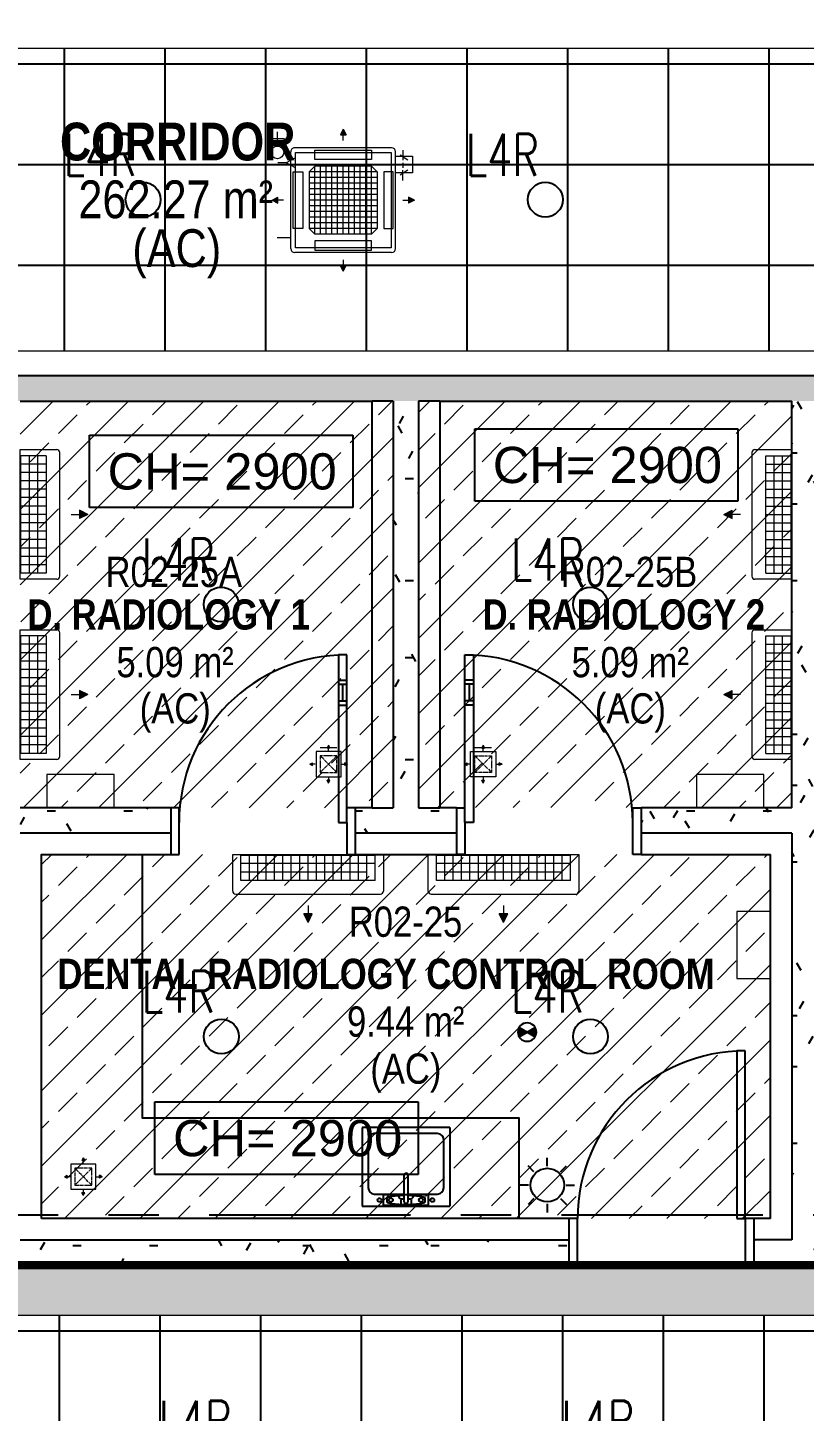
# Model space of a CAD drawing. Header units: millimetres. Extents: x -92759 to 184353, y -15225 to 86714.
# Drawn here: x 66547 to 71176, y 43770 to 52016 of the extents above; entities that cross this region are included whole.
import ezdxf

# ---------------------------------------------------------------- set-up
doc = ezdxf.new("R2010")
doc.units = ezdxf.units.MM
for name, pattern in [('CENTER2', [28.575, 19.05, -3.175, 3.175, -3.175]), ('HIDDEN', [0.375, 0.25, -0.125]), ('IDA - Grid Line', [2100, 1200, -300, 300, -300])]:
    doc.linetypes.add(name, pattern=pattern)
for name, color, linetype in [('0-1', 9, 'Continuous'), ('0-Motion Sensor', 1, 'Continuous'), ('A-_DOOR----_E', 8, 'Continuous'), ('A-_ROOMNAME_A', 8, 'Continuous'), ('A-_SANIFIXR_E', 8, 'Continuous'), ('A-_WALL----_E', 8, 'Continuous'), ('A-_WALL----_H-1', 9, 'Continuous'), ('A-_WALLPRTN_E', 8, 'Continuous'), ('A-PATT-CONC', 8, 'Continuous'), ('E-_LIGT----_E-', 3, 'Continuous'), ('E-legend', 1, 'Continuous'), ('HF Text', 7, 'Continuous'), ('M-_SANIFIXR_E', 9, 'Continuous'), ('M-ACMV_FCU', 5, 'Continuous'), ('PDF_M-_ACON----_E-N', 7, 'Continuous')]:
    doc.layers.add(name, color=color, linetype=linetype)
for name, color, linetype, lineweight in [('A--', 134, '500-1-RP', 25), ('HFI 9MM FPB', 94, 'Continuous', 5), ('M-ACMV_CDP', 190, 'DRAIN_PIPE', 25), ('M-ACMV_Control Panel', 7, 'Continuous', 25), ('M-ACMV_CP', 1, 'Continuous', 25), ('M-ACMV_FAD', 3, 'Continuous', 18), ('M-ACMV_FAG', 3, 'Continuous', 25), ('M-ACMV_FCU-1', 86, 'Continuous', 9), ('M-ACMV_FCU-2', 86, 'Continuous', 9), ('M-ACMV_PWR', 1, 'REFRIGERANT', 25), ('M-ACMV_REF_PIPE', 134, '500-1-RP', 25), ('M-ACMV_VCD', 7, 'Continuous', 25)]:
    doc.layers.add(name, color=color, linetype=linetype, lineweight=lineweight)
for name, color, linetype, true_color in [('A-_DETA----_ED-2', 1, 'Continuous', 0xff0000), ('A-_FURN--1', 7, 'Continuous', 0xaaaaaa), ('E-_FIREALAM_E-1', 1, 'Continuous', 0xff0000), ('S-_ANOTGRID_E-1', 9, 'IDA - Grid Line', 0x808080)]:
    doc.layers.add(name, color=color, linetype=linetype, true_color=true_color)
doc.styles.add('Arial Narrow_2', font='ARIALN.TTF', dxfattribs={"height": 225})
doc.styles.add('Arial Narrow_3', font='ARIALN.TTF', dxfattribs={"height": 180})
doc.styles.add('Arial Narrow_B_1', font='ARIALNB.TTF', dxfattribs={"height": 300})
doc.styles.add('Arial Narrow_B_2', font='ARIALNB.TTF', dxfattribs={"height": 180})
doc.styles.add('Arial_4', font='arial.ttf', dxfattribs={"height": 1.8})
doc.styles.add('Simplex', font='simplex_.ttf', dxfattribs={"width": 0.7, "height": 450})
doc.styles.get("Standard").update_dxf_attribs({"font": 'arial.ttf'})
doc.linetypes.add('500-1-RP', pattern='A,0.75,-0.5,0.75,-0.5,0.75,-0.5,0.75,-1.7,["RP",Standard,S=1,R=0,X=-1,Y=-0.5],-1.7', length=7.9)
doc.linetypes.add('DRAIN_PIPE', pattern='A,0.5,-0.2,["D",Standard,S=0.1,R=0,X=-0.1,Y=-0.05],-0.25', length=0.95)
doc.linetypes.add('REFRIGERANT', pattern='A,15,-5.08,["R",Standard,S=2.54,R=0,X=-2.54,Y=-1.27],-5.08', length=25.16)
pattern_1 = [(0, (-11670.95, 40338.29), (609.6, 152.4), [50.292, -406.908, 50.292, -406.908, -2438.4]), (0, (-11670.95, 40338.29), (609.6, 152.4), [-914.4, 50.292, -864.108, 50.292, -406.908, -1066.8]), (0, (-11670.95, 40338.29), (609.6, 152.4), [-2286, 50.292, -254.508, 50.292, -711.708]), (120, (-11442.35, 40414.49), (-436.7823, 451.7291), [50.292, -406.908, 50.292, -406.908, -2438.4]), (120, (-11442.35, 40414.49), (-436.7823, 451.7291), [-914.4, 50.292, -864.108, 50.292, -406.908, -1066.8]), (120, (-11442.35, 40414.49), (-436.7823, 451.7291), [-2286, 50.292, -254.508, 50.292, -711.708]), (240, (-11366.15, 40719.29), (-172.8177, -604.1291), [50.292, -406.908, 50.292, -406.908, -2438.4]), (240, (-11366.15, 40719.29), (-172.8177, -604.1291), [-914.4, 50.292, -864.108, 50.292, -406.908, -1066.8]), (240, (-11366.15, 40719.29), (-172.8177, -604.1291), [-2286, 50.292, -254.508, 50.292, -711.708])]
pattern_2 = [(45, (-581589.02, -147239), (-224.5064, 224.5064), []), (45, (-581364.5, -147239), (-224.5064, 224.5064), [158.75, -79.375])]

# ---------------------------------------------------------------- blocks, each defined once
blk = doc.blocks.new('IDA - F - Single - Swing - VP1 - 1100L X 2200H - TD-04 VP-10488787-BLK8_RHH_2ND STOREY PLAN')
at = {"layer": 'A-_DOOR----_E'}
for p, q in [((-550, 138.5), (-500, 138.5)), ((-500, 138.5), (-500, -138.5)), ((500, 138.5), (550, 138.5)), ((500, -50.8), (500, 138.5)), ((450, -50.8), (500, -50.8)), ((450, -1050.8), (450, -50.8)), ((500, -50.8), (500, -1050.8)), ((-500, -138.5), (-550, -138.5)), ((550, -138.5), (500, -138.5)), ((450, -750.8), (500, -750.8)), ((450, -775.8), (500, -775.8)), ((475, -875.8), (475, -775.8)), ((450, -875.8), (500, -875.8)), ((450, -900.8), (500, -900.8)), ((500, -1050.8), (450, -1050.8))]:
    blk.add_line(p, q, dxfattribs=at)
blk.add_arc((500, -50.8), 1000, 180, 270, dxfattribs=at)
blk = doc.blocks.new('IDA - F - Single - Swing1 - 1100L X 2200H -TD-03-10510377-BLK8_RHH_2ND STOREY PLAN')
at = {"layer": 'A-_DOOR----_E'}
for p, q in [((500, 1138.5), (450, 1138.5)), ((450, 1138.5), (450, 138.5)), ((500, 138.5), (500, 1138.5)), ((-500, 138.5), (-550, 138.5)), ((-500, -138.5), (-500, 138.5)), ((450, 138.5), (500, 138.5)), ((550, 138.5), (500, 138.5)), ((500, 138.5), (500, -138.5)), ((-550, -138.5), (-500, -138.5)), ((500, -138.5), (550, -138.5))]:
    blk.add_line(p, q, dxfattribs=at)
blk.add_arc((500, 138.5), 1000, 90, 180, dxfattribs=at)
blk = doc.blocks.new('IDA - Strobe Light - IDA - Strobe Light-8826107-BLK8_RHH_2ND STOREY PLAN')
at = {"layer": 'A-_DETA----_ED-2'}
for p, q in [((0, 312.5), (0, 362.5)), ((-79.5, 279.5), (-114.9, 314.9)), ((79.5, 279.5), (114.9, 314.9)), ((-112.5, 200), (-162.5, 200)), ((112.5, 200), (162.5, 200)), ((-79.5, 120.5), (-114.9, 85.1)), ((0, 87.5), (0, 37.5)), ((79.5, 120.5), (114.9, 85.1))]:
    blk.add_line(p, q, dxfattribs=at)
blk.add_circle((0, 200), 100, dxfattribs=at)
blk = doc.blocks.new('IDA - F - Single - Swing - VP1 - 1100L X 2200H - TD-04 VP-10488785-BLK8_RHH_2ND STOREY PLAN')
at = {"layer": 'A-_DOOR----_E'}
for p, q in [((500, 1050.8), (450, 1050.8)), ((450, 1050.8), (450, 50.8)), ((500, 50.8), (500, 1050.8)), ((450, 900.8), (500, 900.8)), ((450, 875.8), (500, 875.8)), ((475, 875.8), (475, 775.8)), ((450, 775.8), (500, 775.8)), ((450, 750.8), (500, 750.8)), ((-500, 138.5), (-550, 138.5)), ((-500, -138.5), (-500, 138.5)), ((550, 138.5), (500, 138.5)), ((450, 50.8), (500, 50.8)), ((500, 50.8), (500, -138.5)), ((-550, -138.5), (-500, -138.5)), ((500, -138.5), (550, -138.5))]:
    blk.add_line(p, q, dxfattribs=at)
blk.add_arc((500, 50.8), 1000, 90, 180, dxfattribs=at)
blk = doc.blocks.new('1599_FURN_RHH_BLK8 _NEW__2ND STY_dwg-10261561-BLK8_RHH_2ND STOREY PLAN')
at = {"layer": 'A-_FURN--1', "flags": 128}
blk.add_lwpolyline([(-23672.8, -34423.1), (-23672.8, -33723.1), (-23672.8, -32252.1), (-23072.8, -32252.1), (-23072.8, -33823.1), (-20826.8, -33823.1), (-20826.8, -34423.1)], close=True, dxfattribs=at)
at = {"layer": 'A-_SANIFIXR_E'}
for p, q in [((-21760.5, -33880.1), (-21760.5, -34348.1)), ((-21238.5, -33880.1), (-21760.5, -33880.1)), ((-21238.5, -33880.1), (-21238.5, -34348.1)), ((-21724.5, -33952.1), (-21724.5, -34240.1)), ((-21310.5, -33916.1), (-21688.5, -33916.1)), ((-21274.5, -34240.1), (-21274.5, -33952.1)), ((-21511, -34323.5), (-21511, -34161.5)), ((-21502, -34152.5), (-21497.5, -34152.5)), ((-21488.5, -34161.5), (-21488.5, -34323.5)), ((-21688.5, -34276.1), (-21511, -34276.1)), ((-21634.5, -34280.6), (-21634.5, -34343.6)), ((-21364.5, -34280.6), (-21634.5, -34280.6)), ((-21612, -34326.6), (-21612, -34297.6)), ((-21488.5, -34276.1), (-21310.5, -34276.1)), ((-21387, -34297.6), (-21387, -34326.6)), ((-21364.5, -34343.6), (-21364.5, -34280.6)), ((-21760.5, -34348.1), (-21238.5, -34348.1)), ((-21634.5, -34343.6), (-21364.5, -34343.6)), ((-21530.7, -34308.4), (-21530.7, -34334.3)), ((-21511.3, -34306), (-21528.7, -34306)), ((-21497.5, -34332.5), (-21502, -34332.5)), ((-21470.2, -34306), (-21488.5, -34306)), ((-21468.3, -34308.4), (-21468.3, -34334.3))]:
    blk.add_line(p, q, dxfattribs=at)
for centre, radius in [((-21657, -34312.1), 11.4), ((-21589.5, -34312.1), 12.3), ((-21409.5, -34312.1), 12.3), ((-21342, -34312.1), 11.4)]:
    blk.add_circle(centre, radius, dxfattribs=at)
for centre, radius, start, end in [((-21688.5, -33952.1), 36, 90, 180), ((-21310.5, -33952.1), 36, 0, 90), ((-21502, -34161.5), 9, 90, 180), ((-21497.5, -34161.5), 9, 0, 90), ((-21688.5, -34240.1), 36, 180, 270), ((-21566.3, -34437.8), 147.4, 101.19751, 108.04567), ((-21526.3, -34640), 353.6, 94.68764, 101.19751), ((-21499.5, -34966.9), 681.5, 90.97044, 94.68764), ((-21519.5, -34281.9), 25.7, 198.01466, 241.55865), ((-21499.5, -34966.9), 681.5, 85.31236, 89.07874), ((-21479.5, -34281.9), 25.7, 298.44135, 341.98534), ((-21472.7, -34640), 353.6, 78.80249, 85.31236), ((-21432.7, -34437.8), 147.4, 71.95433, 78.80249), ((-21310.5, -34240.1), 36, 270, 0), ((-21566.3, -34186.4), 147.4, 251.95433, 258.80249), ((-21526.3, -33984.2), 353.6, 258.80249, 265.31236), ((-21499.5, -33657.3), 681.5, 265.31236, 270), ((-21502, -34323.5), 9, 180, 270), ((-21499.5, -33657.3), 681.5, 270, 274.68764), ((-21497.5, -34323.5), 9, 270, 0), ((-21472.7, -33984.2), 353.6, 274.68764, 281.19751), ((-21432.7, -34186.4), 147.4, 281.19751, 288.04567)]:
    blk.add_arc(centre, radius, start, end, dxfattribs=at)
blk = doc.blocks.new('A$C3019c3af')
at = {"layer": 'A-_WALL----_H-1'}
h = blk.add_hatch(dxfattribs=at)
h.set_pattern_fill('FP_8', color=256, style=0, pattern_type=2)
h.set_pattern_definition(pattern_1)
h.paths.add_polyline_path([(-3650, 17050), (-3650, 17200), (-6400, 17200), (-6400, 17050), (-3750, 17050)])
h.paths.add_polyline_path([(-25250, 17050), (-25250, 17200), (-27900, 17200), (-27900, 17050), (-27750, 17050)])
h.paths.add_polyline_path([(-23900, 17050), (-21400, 17050), (-21400, 17200), (-24150, 17200), (-24150, 17050), (-24050, 17050)])
h.paths.add_polyline_path([(-2550, 17050), (-50, 17050), (-50, 17200), (-2550, 17200), (-2550, 17125)])
h.paths.add_polyline_path([(-18850, 17050), (-8950, 17050), (-8950, 17200), (-18850, 17200), (-18850, 17125)])
h.paths.add_polyline_path([(-7750, 17050), (-7500, 17050), (-7500, 17200), (-7850, 17200), (-7850, 17050)])
h.paths.add_polyline_path([(-20300, 17050), (-19950, 17050), (-19950, 17200), (-20300, 17200), (-20300, 17125)])
h = blk.add_hatch(dxfattribs=at)
h.set_pattern_fill('FP_8', color=256, style=0, pattern_type=2)
h.set_pattern_definition(pattern_1)
h.paths.add_polyline_path([(-13975, 14625), (-13825, 14625), (-13825, 17050), (-13975, 17050)])
h = blk.add_hatch(dxfattribs=at)
h.set_pattern_fill('FP_8', color=256, style=0, pattern_type=2)
h.set_pattern_definition(pattern_1)
h.paths.add_polyline_path([(-11600, 14625), (-11450, 14625), (-11450, 17050), (-11600, 17050)])
h = blk.add_hatch(dxfattribs=at)
h.set_pattern_fill('FP_8', color=256, style=0, pattern_type=2)
h.set_pattern_definition(pattern_1)
h.paths.add_polyline_path([(-13598, 14475), (-13598, 14625), (-14202, 14625), (-14202, 14475), (-13677.9, 14475)])
h.paths.add_polyline_path([(-16073, 14475), (-15302, 14475), (-15302, 14625), (-16200, 14625), (-16200, 14475)])
h.paths.add_polyline_path([(-12498, 14475), (-11600, 14475), (-11600, 14625), (-12498, 14625), (-12498, 14486.5)])
h = blk.add_hatch(dxfattribs=at)
h.set_pattern_fill('FP_8', color=256, style=0, pattern_type=2)
h.set_pattern_definition(pattern_1)
h.paths.add_polyline_path([(-11600, 11900), (-11450, 11900), (-11450, 14625), (-11600, 14625), (-11600, 12050)])
h = blk.add_hatch(dxfattribs=at)
h.set_pattern_fill('FP_8', color=256, style=0, pattern_type=2)
h.set_pattern_definition(pattern_1)
h.paths.add_polyline_path([(-16211.5, 11900), (-12927, 11900), (-12927, 12050), (-16211.5, 12050), (-16211.5, 12038.5)])
h.paths.add_polyline_path([(-11600, 11900), (-11600, 12050), (-11827, 12050), (-11827, 11900), (-11727, 11900)])
at = {"layer": 'A-_WALL----_E'}
for p, q in [((-13975, 17050), (-14102, 17050)), ((-13975, 17050), (-13975, 14625)), ((-13698, 17050), (-13825, 17050)), ((-13825, 17050), (-13825, 14625)), ((-14102, 14625), (-13975, 14625)), ((-13825, 14625), (-13698, 14625)), ((-15302, 14475), (-16200, 14475)), ((-13598, 14475), (-14202, 14475)), ((-11600, 14475), (-12498, 14475)), ((-11600, 14475), (-11600, 12050)), ((-16200, 12050), (-12927, 12050)), ((-11600, 12050), (-11827, 12050))]:
    blk.add_line(p, q, dxfattribs=at)
at = {"layer": 'A-_WALLPRTN_E'}
for p, q in [((-8950, 17200), (-18850, 17200)), ((-16200, 17050), (-14102, 17050)), ((-14102, 14625), (-14102, 17050)), ((-13698, 17050), (-11600, 17050)), ((-13698, 17050), (-13698, 14625)), ((-11600, 14625), (-11600, 17050)), ((-15302, 14625), (-16200, 14625)), ((-15302, 14625), (-15302, 14348)), ((-14102, 14625), (-14202, 14625)), ((-14202, 14625), (-14202, 14348)), ((-13598, 14625), (-13698, 14625)), ((-13598, 14625), (-13598, 14348)), ((-11600, 14625), (-12498, 14625)), ((-12498, 14625), (-12498, 14348)), ((-16073, 12177), (-16073, 14348)), ((-16073, 14348), (-15302, 14348)), ((-14202, 14348), (-13598, 14348)), ((-12498, 14348), (-11727, 14348)), ((-11727, 12177), (-11727, 14348)), ((-12927, 12177), (-16073, 12177)), ((-12927, 11900), (-12927, 12177)), ((-11727, 12177), (-11827, 12177)), ((-11827, 12177), (-11827, 11900)), ((-17100, 11900), (-12927, 11900)), ((-11450, 11900), (-11827, 11900))]:
    blk.add_line(p, q, dxfattribs=at)
at = {"layer": 'M-_SANIFIXR_E'}
for p, q in [((-14160.7, 12720), (-14160.7, 12252)), ((-13638.7, 12720), (-14160.7, 12720)), ((-13638.7, 12720), (-13638.7, 12252)), ((-14124.7, 12648), (-14124.7, 12360)), ((-13710.7, 12684), (-14088.7, 12684)), ((-13674.7, 12360), (-13674.7, 12648)), ((-13911.2, 12276.6), (-13911.2, 12438.6)), ((-13902.2, 12447.6), (-13897.7, 12447.6)), ((-13888.7, 12438.6), (-13888.7, 12276.6)), ((-14088.7, 12324), (-13911.2, 12324)), ((-14034.7, 12319.5), (-14034.7, 12256.5)), ((-13764.7, 12319.5), (-14034.7, 12319.5)), ((-14012.2, 12273.5), (-14012.2, 12302.5)), ((-13930.9, 12291.7), (-13930.9, 12265.8)), ((-13911.5, 12294.1), (-13929, 12294.1)), ((-13888.7, 12324), (-13710.7, 12324)), ((-13870.5, 12294.1), (-13888.7, 12294.1)), ((-13868.5, 12291.7), (-13868.5, 12265.8)), ((-13787.2, 12302.5), (-13787.2, 12273.5)), ((-13764.7, 12256.5), (-13764.7, 12319.5)), ((-14160.7, 12252), (-13638.7, 12252)), ((-14034.7, 12256.5), (-13764.7, 12256.5)), ((-13897.7, 12267.6), (-13902.2, 12267.6))]:
    blk.add_line(p, q, dxfattribs=at)
for centre, radius in [((-14057.2, 12288), 11.4), ((-13989.7, 12288), 12.3), ((-13809.7, 12288), 12.3), ((-13742.2, 12288), 11.4)]:
    blk.add_circle(centre, radius, dxfattribs=at)
for centre, radius, start, end in [((-14088.7, 12648), 36, 90, 180), ((-13710.7, 12648), 36, 0, 90), ((-13902.2, 12438.6), 9, 90, 180), ((-13897.7, 12438.6), 9, 0, 90), ((-14088.7, 12360), 36, 180, 270), ((-13966.5, 12162.3), 147.4, 101.19751, 108.04567), ((-13926.5, 11960.1), 353.6, 94.68764, 101.19751), ((-13899.7, 11633.2), 681.5, 90.97044, 94.68764), ((-13919.7, 12318.2), 25.7, 198.01466, 241.55865), ((-13899.7, 11633.2), 681.5, 85.31236, 89.07874), ((-13879.7, 12318.2), 25.7, 298.44135, 341.98534), ((-13872.9, 11960.1), 353.6, 78.80249, 85.31236), ((-13832.9, 12162.3), 147.4, 71.95433, 78.80249), ((-13710.7, 12360), 36, 270, 0), ((-13966.5, 12413.7), 147.4, 251.95433, 258.80249), ((-13926.5, 12615.9), 353.6, 258.80249, 265.31236), ((-13899.7, 12942.8), 681.5, 265.31236, 270), ((-13902.2, 12276.6), 9, 180, 270), ((-13899.7, 12942.8), 681.5, 270, 274.68764), ((-13897.7, 12276.6), 9, 270, 0), ((-13872.9, 12615.9), 353.6, 274.68764, 281.19751), ((-13832.9, 12413.7), 147.4, 281.19751, 288.04567)]:
    blk.add_arc(centre, radius, start, end, dxfattribs=at)
at = {"layer": 'S-_ANOTGRID_E-1'}
blk.add_line((-38173.1, 12200), (13784.7, 12200), dxfattribs=at)
at = {"layer": 'A-_DOOR----_E'}
for name, p in [('IDA - F - Single - Swing - VP1 - 1100L X 2200H - TD-04 VP-10488785-BLK8_RHH_2ND STOREY PLAN', (-14752, 14486.5)), ('IDA - F - Single - Swing1 - 1100L X 2200H -TD-03-10510377-BLK8_RHH_2ND STOREY PLAN', (-12377, 12038.5))]:
    blk.add_blockref(name, p, dxfattribs=at)
at = {"layer": 'A-_DOOR----_E', "rotation": 180}
blk.add_blockref('IDA - F - Single - Swing - VP1 - 1100L X 2200H - TD-04 VP-10488787-BLK8_RHH_2ND STOREY PLAN', (-13048, 14486.5), dxfattribs=at)
at = {"layer": 'E-_FIREALAM_E-1'}
blk.add_blockref('IDA - Strobe Light - IDA - Strobe Light-8826107-BLK8_RHH_2ND STOREY PLAN', (-13057, 12177), dxfattribs=at)
at = {"layer": 'M-_SANIFIXR_E'}
blk.add_blockref('1599_FURN_RHH_BLK8 _NEW__2ND STY_dwg-10261561-BLK8_RHH_2ND STOREY PLAN', (7599.8, 46600.1), dxfattribs=at)
at = {"layer": 'A-_ROOMNAME_A', "attachment_point": 1}
for s, insert, char_height, width, style in [('CORRIDOR', (-15961.6, 18708.8), 225, 1707.594, 'Arial Narrow_B_2'), ('262.27 m²', (-15852.1, 18364.7), 225, 1443.037, 'Arial Narrow_3'), ('(AC)', (-15530.4, 18073.7), 225, 661.392, 'Arial Narrow_3'), ('R02-25A', (-15689.9, 16121.4), 180, 1034.177, 'Arial Narrow_2'), ('R02-25B', (-12976.8, 16121.4), 180, 1034.177, 'Arial Narrow_2'), ('D. RADIOLOGY 1', (-16155.7, 15867.9), 180, 2164.556, 'Arial Narrow_B_1'), ('D. RADIOLOGY 2', (-13442.6, 15867.9), 180, 2164.556, 'Arial Narrow_B_1'), ('5.09 m²', (-15625.4, 15583.9), 180, 877.848, 'Arial Narrow_2'), ('5.09 m²', (-12912.3, 15583.9), 180, 877.848, 'Arial Narrow_2'), ('(AC)', (-15486.7, 15308.2), 180, 541.139, 'Arial Narrow_2'), ('(AC)', (-12773.6, 15308.2), 180, 541.139, 'Arial Narrow_2'), ('R02-25', (-14240.3, 14037), 180, 853.797, 'Arial Narrow_2'), ('DENTAL RADIOLOGY CONTROL ROOM', (-15977.3, 13726), 180, 5062.657, 'Arial Narrow_B_1'), ('9.44 m²', (-14250.8, 13441.9), 180, 877.848, 'Arial Narrow_2'), ('(AC)', (-14112, 13161.2), 180, 541.139, 'Arial Narrow_2')]:
    blk.add_mtext(s, dxfattribs=dict(at, insert=insert, char_height=char_height, width=width, style=style))
blk = doc.blocks.new('RCP_B8L2')
at = {"layer": 'A-PATT-CONC'}
h = blk.add_hatch(dxfattribs=at)
h.set_pattern_fill('ANSI37', color=256, scale=189, angle=45)
h.set_pattern_definition([(90, (-397693.07, -168427.3), (-600.075, 0), []), (180, (-397693.07, -168427.3), (-6e-14, -600.075), [])])
h.paths.add_polyline_path([(-370093.1, -168427.3), (-397693.1, -168427.3), (-397693.1, -170227.3), (-370093.1, -170227.3)])
h = blk.add_hatch(dxfattribs=at)
h.set_pattern_fill('ANSI37', color=256, scale=189, angle=45)
h.set_pattern_definition([(90, (-367718.07, -175977.3), (-600.075, 0), []), (180, (-367718.07, -175977.3), (-6e-14, -600.075), [])])
h.paths.add_polyline_path([(-376718.1, -196977.3), (-373718.1, -196977.3), (-373718.1, -187977.3), (-373718.1, -187977.3), (-373718.1, -183777.3), (-367718.1, -183777.3), (-367718.1, -175977.3), (-399518.1, -175977.3), (-399518.1, -180177.3), (-376718.1, -180177.3)])
at = {"layer": 'HFI 9MM FPB'}
h = blk.add_hatch(dxfattribs=at)
h.set_pattern_fill('ANSI33', color=256, scale=50)
h.set_pattern_definition([(45, (-381589.02, -647239), (-224.5064, 224.5064), []), (45, (-381364.5, -647239), (-224.5064, 224.5064), [158.75, -79.375])])
h.paths.add_polyline_path([(-397818.1, -145727.3), (-400118.1, -145727.3), (-400118.1, -175677.3), (-397818.1, -175677.3), (-397818.1, -149677.3), (-369818.1, -149677.3), (-369818.1, -175677.3), (-400118.1, -175677.3), (-400118.1, -180477.3), (-377418.1, -180477.3), (-377418.1, -194177.3), (-377868.1, -194177.3), (-377868.1, -197377.3), (-373818.1, -197377.3), (-373818.1, -196977.3), (-373218.1, -196977.3), (-373218.1, -197377.3), (-372328.1, -197377.3), (-372328.1, -187777.3), (-373518.1, -187777.3), (-373518.1, -183977.3), (-369718.1, -183977.3), (-369718.1, -184377.3), (-367302.1, -184377.3), (-367302.1, -183227.3), (-367418.1, -183227.3), (-367418.1, -174577.3), (-365018.1, -174577.3), (-365018.1, -174045.3), (-364918.1, -174045.3), (-364918.1, -173009.3), (-365018.1, -173009.3), (-365018.1, -172877.3), (-367418.1, -172877.3), (-367418.1, -161227.3), (-365818.1, -161227.3), (-365818.1, -161927.3), (-362518.1, -161927.3), (-362518.1, -160193), (-362518.1, -159277.3), (-362718.1, -159277.3), (-362718.1, -157677.3), (-364168.1, -157677.3), (-364168.1, -158127.3), (-364455.6, -158127.3), (-365318.1, -158127.3), (-365318.1, -158827.3), (-366818.1, -158827.3), (-366818.1, -159277.3), (-367418.1, -159277.3), (-367418.1, -145307.3), (-369018.1, -145307.3), (-369018.1, -145557.3), (-369818.1, -145557.3), (-369818.1, -147877.3), (-377418.1, -147877.3), (-377418.1, -145557.7), (-379668.1, -145557.7), (-379668.1, -147877.3), (-394868.1, -147877.3), (-394868.1, -146527.3), (-397818.1, -146527.3)])
h.paths.add_polyline_path([(-399868.1, -146002.3), (-398068.1, -146002.3), (-398068.1, -175402.3), (-399868.1, -175402.3)], flags=16)
h.paths.add_polyline_path([(-379218.1, -147877.3), (-379218.1, -146077.3), (-378018.1, -146077.3), (-378018.1, -147877.3), (-369818.1, -147877.3), (-369818.1, -149677.3), (-397818.1, -149677.3), (-397818.1, -147877.3), (-397818.1, -146677.3), (-396618.1, -146677.3), (-395418.1, -146677.3), (-395418.1, -147877.3)], flags=16)
h.paths.add_polyline_path([(-369518.1, -175677.3), (-367718.1, -175677.3), (-367718.1, -145677.3), (-369518.1, -145677.3)], flags=16)
h.paths.add_polyline_path([(-366468.1, -159177.3), (-366468.1, -160977.3), (-365268.1, -160977.3), (-365268.1, -161577.3), (-362868.1, -161577.3), (-362868.1, -159177.3)], flags=16)
h.paths.add_polyline_path([(-376718.1, -196977.3), (-373718.1, -196977.3), (-373718.1, -187977.3), (-373718.1, -187977.3), (-373718.1, -183777.3), (-367718.1, -183777.3), (-367718.1, -175977.3), (-399518.1, -175977.3), (-399518.1, -180177.3), (-376718.1, -180177.3)], flags=16)
h = blk.add_hatch(dxfattribs=at)
h.set_pattern_fill('ANSI33', color=256, scale=50)
h.set_pattern_definition(pattern_2)
h.paths.add_polyline_path([(-386118.1, -170527.3), (-383893.1, -170528.3), (-383893.1, -172951.3), (-386118.1, -172950.3)])
h = blk.add_hatch(dxfattribs=at)
h.set_pattern_fill('ANSI33', color=256, scale=50)
h.set_pattern_definition(pattern_2)
h.paths.add_polyline_path([(-383743.1, -170527.3), (-381518.1, -170527.3), (-381518.1, -172950.3), (-383743.1, -172950.3)])
h = blk.add_hatch(dxfattribs=at)
h.set_pattern_fill('ANSI33', color=256, scale=50)
h.set_pattern_definition(pattern_2)
h.paths.add_polyline_path([(-385991.1, -173229.3), (-381645.1, -173229.3), (-381645.1, -175400.3), (-385991.1, -175400.3)])
for points in [[(-397818.1, -149677.3), (-369818.1, -149677.3), (-369818.1, -175677.3), (-400118.1, -175677.3)], [(-376718.1, -196977.3), (-373718.1, -196977.3), (-373718.1, -187977.3), (-373718.1, -187977.3), (-373718.1, -183777.3), (-367718.1, -183777.3), (-367718.1, -175977.3), (-399518.1, -175977.3), (-399518.1, -180177.3), (-376718.1, -180177.3), (-376718.1, -196977.3)]]:
    blk.add_lwpolyline(points, dxfattribs=at)
blk.add_lwpolyline([(-370093.1, -168427.3), (-397693.1, -168427.3), (-397693.1, -170227.3), (-370093.1, -170227.3)], close=True, dxfattribs=at)
at = {"layer": 'HF Text', "char_height": 215.85, "width": 1353.585, "attachment_point": 1, "style": 'Arial_4', "bg_fill": 16, "box_fill_scale": 1.5, "bg_fill_color": 256, "bg_fill_transparency": 0}
for insert in [(-383300, -170800.5), (-385596.2, -170838.8), (-385206, -174812.5)]:
    blk.add_mtext('CH= 2900', dxfattribs=dict(at, insert=insert))
blk = doc.blocks.new('A$C020d881d')
at = {"layer": 'E-legend', "lineweight": 25}
blk.add_circle((818.7, 172), 103.8, dxfattribs=at)
at = {"layer": 'E-legend', "lineweight": 25, "style": 'Simplex', "width": 0.7}
blk.add_text('L4R', height=250, dxfattribs=at).set_placement((345.2, 314.3))
blk = doc.blocks.new('Motion Sensor')
at = {"layer": 'E-legend', "lineweight": 25}
h = blk.add_hatch(color=256, dxfattribs=at)
h.dxf.hatch_style = 1
h.paths.add_polyline_path([(10021, -17121.6), (9973.3, -17094.1, 0.131652), (9965.9, -17121.6, 0.131652), (9973.3, -17149.1)])
h = blk.add_hatch(color=256, dxfattribs=at)
h.dxf.hatch_style = 1
h.paths.add_polyline_path([(10068.6, -17094.1), (10021, -17121.6), (10068.6, -17149.1, 0.131652), (10076, -17121.6, 0.131652)])
for p, q in [((9973.3, -17094.1), (10068.6, -17149.1)), ((9973.3, -17149.1), (10068.6, -17094.1))]:
    blk.add_line(p, q, dxfattribs=at)
blk.add_circle((10021, -17121.6), 55, dxfattribs=at)
blk = doc.blocks.new('EL_B8_L2_R4')
at = {"color": 6, "linetype": 'HIDDEN', "ltscale": 20, "const_width": 50}
blk.add_lwpolyline([(-7500, -27300), (-7500, -34700), (-37800, -34700), (-37800, -39445), (-37800, -39500), (-15100, -39500), (-15100, -56400), (-11500, -56400), (-11500, -56000), (-10900, -56000), (-10900, -56400), (-10010, -56400), (-10010, -46800), (-11200, -46800), (-11200, -43000), (-7400, -43000), (-7400, -43400), (-5100, -43400), (-5100, -33600), (-2700, -33600), (-2712.5, -31900), (-5100, -31900), (-5100, -27300), (-7500, -27300)], dxfattribs=at)
at = {"layer": '0-Motion Sensor', "xscale": -1, "rotation": 180}
blk.add_blockref('Motion Sensor', (-30798.2, -50432.6), dxfattribs=at)
at = {"layer": 'E-_LIGT----_E-', "ltscale": 0.5}
for p in [(-23885.3, -28522), (-21487.5, -28522), (-23419.9, -30934.3), (-21218.7, -30934.5), (-23418.7, -33509.5), (-21218.7, -33509.5), (-23318.7, -36072), (-20918.7, -36072)]:
    blk.add_blockref('A$C020d881d', p, dxfattribs=at)
blk = doc.blocks.new('A$Ce886c8c0')
at = {"layer": 'M-ACMV_Control Panel', "lineweight": 5}
blk.add_lwpolyline([(200, -200), (200, 200), (0, 200), (0, -200)], close=True, dxfattribs=at)
blk.add_solid([(0, -200), (200, -200), (200, 200), (0, -200)], dxfattribs=at)
blk = doc.blocks.new('A$C7208cd76')
at = {"layer": 'M-ACMV_FCU', "lineweight": 5}
h = blk.add_hatch(color=256, dxfattribs=at)
h.dxf.hatch_style = 1
h.paths.add_polyline_path([(0, 424.1), (-17, 390.2), (17, 390.2)])
h = blk.add_hatch(color=256, dxfattribs=at)
h.dxf.hatch_style = 1
h.paths.add_polyline_path([(-424.1, 0), (-390.2, -17), (-390.2, 17)])
h = blk.add_hatch(color=256, dxfattribs=at)
h.dxf.hatch_style = 1
h.paths.add_polyline_path([(424.1, 0), (390.2, 17), (390.2, -17)])
h = blk.add_hatch(color=256, dxfattribs=at)
h.dxf.hatch_style = 1
h.paths.add_polyline_path([(0, -424.1), (17, -390.2), (-17, -390.2)])
for p, q in [((0, 424.1), (-17, 390.2)), ((0, 424.1), (17, 390.2)), ((-17, 390.2), (17, 390.2)), ((0, 356.2), (0, 390.2)), ((-312.5, 288.8), (-312.5, -288.8)), ((288.8, 312.5), (-288.8, 312.5)), ((288.9, 312.6), (288.9, 312.6)), ((312.5, 288.8), (312.5, -288.8)), ((312.6, 288.9), (312.6, 288.9)), ((-202.6, 169.6), (-169.6, 202.6)), ((-202.6, 169.6), (-202.6, -169.6)), ((202.6, 169.6), (-202.6, 169.6)), ((-169.6, 202.6), (169.6, 202.6)), ((-169.6, 202.6), (-169.6, -202.6)), ((-135.7, 202.6), (-135.7, -202.6)), ((-101.8, 202.6), (-101.8, -202.6)), ((-67.9, 202.6), (-67.9, -202.6)), ((-33.9, 202.6), (-33.9, -202.6)), ((0, 202.6), (0, -202.6)), ((33.9, 202.6), (33.9, -202.6)), ((67.9, 202.6), (67.9, -202.6)), ((101.8, 202.6), (101.8, -202.6)), ((135.7, 202.6), (135.7, -202.6)), ((169.6, 202.6), (202.6, 169.6)), ((169.6, 202.6), (169.6, -202.6)), ((202.6, 169.6), (202.6, -169.6)), ((202.6, 135.7), (-202.6, 135.7)), ((202.6, 101.8), (-202.6, 101.8)), ((-424.1, 0), (-390.2, 17)), ((-424.1, 0), (-390.2, -17)), ((-390.2, -17), (-390.2, 17)), ((-356.2, 0), (-390.2, 0)), ((202.6, 67.9), (-202.6, 67.9)), ((202.6, 33.9), (-202.6, 33.9)), ((202.6, 0), (-202.6, 0)), ((356.2, 0), (390.2, 0)), ((390.2, 17), (390.2, -17)), ((424.1, 0), (390.2, 17)), ((424.1, 0), (390.2, -17)), ((202.6, -33.9), (-202.6, -33.9)), ((202.6, -67.9), (-202.6, -67.9)), ((202.6, -101.8), (-202.6, -101.8)), ((202.6, -135.7), (-202.6, -135.7)), ((-169.6, -202.6), (-202.6, -169.6)), ((202.6, -169.6), (-202.6, -169.6)), ((-169.6, -202.6), (169.6, -202.6)), ((169.6, -202.6), (202.6, -169.6)), ((288.8, -312.5), (-288.8, -312.5)), ((17, -390.2), (-17, -390.2)), ((0, -424.1), (-17, -390.2)), ((0, -356.2), (0, -390.2)), ((0, -424.1), (17, -390.2))]:
    blk.add_line(p, q, dxfattribs=at)
for points in [[(285, 285), (285, -285), (-285, -285), (-285, 285)], [(-169.6, 241.6), (169.6, 241.6), (169.6, 297.9), (-169.6, 297.9)], [(-241.6, 169.6), (-241.6, -169.6), (-297.9, -169.6), (-297.9, 169.6)], [(241.6, 169.6), (241.6, -169.6), (297.9, -169.6), (297.9, 169.6)], [(-169.6, -241.6), (169.6, -241.6), (169.6, -297.9), (-169.6, -297.9)]]:
    blk.add_lwpolyline(points, close=True, dxfattribs=at)
for centre, start, end in [((-288.8, 288.8), 90, 180), ((288.8, 288.8), 0, 90), ((-288.8, -288.8), 180, 270), ((288.8, -288.8), 270, 0)]:
    blk.add_arc(centre, 23.7, start, end, dxfattribs=at)
blk = doc.blocks.new('A$C49267d6b')
at = {"layer": 'PDF_M-_ACON----_E-N', "lineweight": 0}
for p, q in [((-25.4, 76.2), (12.7, 101.6)), ((0, 127), (0, 76.2)), ((-25.4, 25.4), (12.7, 0)), ((0, 63.5), (0, 38.1)), ((0, -25.4), (0, 25.4))]:
    blk.add_line(p, q, dxfattribs=at)
blk = doc.blocks.new('A$C81577ca4')
at = {"layer": 'A--', "lineweight": 0, "ltscale": 0.75}
for p, q in [((-36, -125), (-86, -125)), ((19, -95), (-36, -125)), ((19, -155), (-36, -125))]:
    blk.add_line(p, q, dxfattribs=at)
blk = doc.blocks.new('SSO')
at = {"layer": 'M-ACMV_PWR', "linetype": 'ByBlock', "lineweight": 5}
for p, q in [((1064770.3, 20778.3), (1064770.3, 20878.3)), ((1064820.3, 20828.3), (1064720.3, 20828.3))]:
    blk.add_line(p, q, dxfattribs=at)
blk.add_circle((1064770.3, 20733.6), 44.6, dxfattribs=at)
blk.add_circle((1064770.3, 20733.6), 44.6, dxfattribs=at)
blk = doc.blocks.new('FCU-2_mini cassette')
at = {"layer": 'M-ACMV_CDP', "lineweight": 5}
blk.add_line((240311.9, -39528.1), (240311.9, -39608.6), dxfattribs=at)
at = {"layer": 'M-ACMV_VCD', "lineweight": 5}
blk.add_lwpolyline([(239824.1, -38903.1), (239824.1, -38803.1), (239924.1, -38803.1), (239924.1, -38903.1)], close=True, dxfattribs=at)
at = {"layer": 'M-ACMV_FCU', "lineweight": 5}
blk.add_blockref('A$C7208cd76', (240087.3, -39215.6), dxfattribs=at)
at = {"layer": 'M-ACMV_PWR', "color": 1, "linetype": 'ByBlock', "lineweight": 5, "xscale": 0.8500000000000222, "yscale": 0.8500000000000222, "zscale": 0.8500000000000222, "rotation": 90}
blk.add_blockref('SSO', (257426.2, -944662.3), dxfattribs=at)
at = {"layer": 'M-ACMV_REF_PIPE', "lineweight": 5, "rotation": 90}
blk.add_blockref('A$C81577ca4', (239740.3, -39519.6), dxfattribs=at)
at = {"layer": 'M-ACMV_VCD', "lineweight": 5, "xscale": -1.181061443391948, "yscale": 1.181061443391948, "zscale": 1.181061443391948, "rotation": 90}
blk.add_blockref('A$C49267d6b', (239939.1, -38860.6), dxfattribs=at)
blk = doc.blocks.new('A$C18b254fe')
at = {"layer": 'M-ACMV_FCU', "lineweight": 5}
h = blk.add_hatch(color=256, dxfattribs=at)
h.dxf.hatch_style = 1
h.paths.add_polyline_path([(-405, 0), (-355, -25), (-355, 25)])
for p, q in [((-237, 368.5), (-237, -368.5)), ((-155, 350), (-5, 350)), ((-105, -350), (-105, 350)), ((-55, -350), (-55, 350)), ((0, 386.5), (0, -386.5)), ((-155, 300), (-5, 300)), ((-155, 250), (-5, 250)), ((-155, 200), (-5, 200)), ((-155, 150), (-5, 150)), ((-155, 100), (-5, 100)), ((-405, 0), (-355, 25)), ((-405, 0), (-355, -25)), ((-355, -25), (-355, 25)), ((-305, 0), (-355, 0)), ((-155, 50), (-5, 50)), ((-155, 0), (-5, 0)), ((-155, -50), (-5, -50)), ((-155, -100), (-5, -100)), ((-155, -150), (-5, -150)), ((-155, -200), (-5, -200)), ((-155, -250), (-5, -250)), ((-155, -300), (-5, -300)), ((-155, -350), (-5, -350))]:
    blk.add_line(p, q, dxfattribs=at)
for points in [[(-219, 386.5), (0, 386.5), (0, -386.5), (-219, -386.5)], [(-155, -350), (-155, 350)], [(-5, 350), (-5, -350)]]:
    blk.add_lwpolyline(points, dxfattribs=at)
for centre, start, end in [((-219, 368.5), 90, 180), ((-219, -368.5), 180, 270)]:
    blk.add_arc(centre, 18, start, end, dxfattribs=at)
blk = doc.blocks.new('A$C92b7a7ee')
at = {"layer": 'M-ACMV_FCU', "lineweight": 5}
h = blk.add_hatch(color=256, dxfattribs=at)
h.dxf.hatch_style = 1
h.paths.add_polyline_path([(168, 0), (118, 25), (118, -25)])
for p, q in [((0, -431), (0, 431)), ((-237, -386.5), (-237, 386.5)), ((-82, 400), (-232, 400)), ((-82, 350), (-232, 350)), ((-182, 400), (-182, -400)), ((-132, 350), (-132, -400)), ((-82, 300), (-232, 300)), ((-82, 250), (-232, 250)), ((-82, 200), (-232, 200)), ((-82, 150), (-232, 150)), ((-82, 100), (-232, 100)), ((-82, 50), (-232, 50)), ((-82, 0), (-232, 0)), ((68, 0), (118, 0)), ((118, 25), (118, -25)), ((168, 0), (118, 25)), ((168, 0), (118, -25)), ((-82, -50), (-232, -50)), ((-82, -100), (-232, -100)), ((-82, -150), (-232, -150)), ((-82, -200), (-232, -200)), ((-82, -250), (-232, -250)), ((-82, -300), (-232, -300)), ((-82, -350), (-232, -350)), ((-82, -400), (-232, -400))]:
    blk.add_line(p, q, dxfattribs=at)
for points in [[(-18, -449), (-237, -449), (-237, 449), (-18, 449)], [(-232, -400), (-232, 400)], [(-82, 400), (-82, -400)]]:
    blk.add_lwpolyline(points, dxfattribs=at)
for centre, start, end in [((-18, 431), 0, 90), ((-18, -431), 270, 0)]:
    blk.add_arc(centre, 18, start, end, dxfattribs=at)
blk = doc.blocks.new('A$C93d871f8')
at = {"layer": 'M-ACMV_FAG', "lineweight": 5}
h = blk.add_hatch(color=3, dxfattribs=at)
h.dxf.hatch_style = 1
h.paths.add_polyline_path([(-8.4, 95.9), (8.4, 95.9), (0, 112.7)])
h = blk.add_hatch(color=3, dxfattribs=at)
h.dxf.hatch_style = 1
h.paths.add_polyline_path([(-112.7, 0), (-95.9, -8.4), (-95.9, 8.4)])
h = blk.add_hatch(color=3, dxfattribs=at)
h.dxf.hatch_style = 1
h.paths.add_polyline_path([(95.9, 8.4), (95.9, -8.4), (112.7, 0)])
h = blk.add_hatch(color=3, dxfattribs=at)
h.dxf.hatch_style = 1
h.paths.add_polyline_path([(0, -112.7), (8.4, -95.9), (-8.4, -95.9)])
at = {"layer": 'M-ACMV_FAD', "color": 3, "lineweight": 5}
blk.add_lwpolyline([(-75, 75), (75, 75), (75, -75), (-75, -75)], close=True, dxfattribs=at)
at = {"layer": 'M-ACMV_FAG', "color": 3, "lineweight": 5}
for p, q in [((0, 112.7), (-8.4, 95.9)), ((8.4, 95.9), (-8.4, 95.9)), ((0, 112.7), (8.4, 95.9)), ((0, 79.2), (0, 95.9)), ((-112.7, 0), (-95.9, 8.4)), ((-112.7, 0), (-95.9, -8.4)), ((-95.9, -8.4), (-95.9, 8.4)), ((-79.2, 0), (-95.9, 0)), ((79.2, 0), (95.9, 0)), ((95.9, -8.4), (95.9, 8.4)), ((112.7, 0), (95.9, 8.4)), ((112.7, 0), (95.9, -8.4)), ((0, -79.2), (0, -95.9)), ((8.4, -95.9), (-8.4, -95.9)), ((0, -112.7), (-8.4, -95.9)), ((0, -112.7), (8.4, -95.9))]:
    blk.add_line(p, q, dxfattribs=at)
at = {"layer": 'M-ACMV_FAG', "color": 3, "linetype": 'CENTER2', "lineweight": 5}
for p, q in [((-50, -50), (50, 50)), ((50, -50), (-50, 50))]:
    blk.add_line(p, q, dxfattribs=at)
blk.add_lwpolyline([(-50, 50), (50, 50), (50, -50), (-50, -50)], close=True, dxfattribs=at)
blk = doc.blocks.new('ACMV_B8_L2')
at = {"layer": 'M-ACMV_FAD', "lineweight": 5}
for p, q in [((128953.9, -57988.7), (129053.9, -57988.7)), ((129875.3, -57988.7), (129975.3, -57988.7))]:
    blk.add_line(p, q, dxfattribs=at)
at = {"layer": 'M-ACMV_CP', "lineweight": 5, "rotation": 270}
for p in [(127525.4, -58149.7), (131397.7, -58149.7)]:
    blk.add_blockref('A$Ce886c8c0', p, dxfattribs=at)
at = {"layer": 'M-ACMV_CP', "lineweight": 5}
blk.add_blockref('A$Ce886c8c0', (131437.6, -59166.6), dxfattribs=at)
at = {"layer": 'M-ACMV_FAG', "color": 3, "lineweight": 5, "xscale": -1.000000000000007, "rotation": 90}
for p in [(129003.9, -58088.7), (127541.9, -60547.7)]:
    blk.add_blockref('A$C93d871f8', p, dxfattribs=at)
at = {"layer": 'M-ACMV_FAG', "color": 3, "lineweight": 5, "rotation": 270}
blk.add_blockref('A$C93d871f8', (129925.3, -58088.7), dxfattribs=at)
at = {"layer": 'M-ACMV_FCU', "color": 3, "lineweight": 5, "rotation": 180}
for p in [(127164.6, -56600.7), (127164.6, -57674.7)]:
    blk.add_blockref('A$C18b254fe', p, dxfattribs=at)
at = {"layer": 'M-ACMV_FCU', "color": 3, "lineweight": 5}
for p in [(131764.6, -56600.7), (131764.6, -57674.7)]:
    blk.add_blockref('A$C18b254fe', p, dxfattribs=at)
at = {"layer": 'M-ACMV_FCU', "lineweight": 5, "rotation": 270}
for p in [(128881.7, -58863.7), (130046.6, -58863.7)]:
    blk.add_blockref('A$C92b7a7ee', p, dxfattribs=at)
at = {"layer": 'M-ACMV_FCU-2', "rotation": 270}
blk.add_blockref('FCU-2_mini cassette', (168306.6, 185359.6), dxfattribs=at)

msp = doc.modelspace()

# ---------------------------------------------------------------- block references
at = {"layer": '0-1'}
msp.add_blockref('A$C3019c3af', (82701.1, 32741.2), dxfattribs=at)
at = {"layer": 'A-PATT-CONC'}
msp.add_blockref('RCP_B8L2', (452619.1, 220318.5), dxfattribs=at)
at = {"layer": 'E-legend', "color": 7}
msp.add_blockref('EL_B8_L2_R4', (90301.1, 79341.2), dxfattribs=at)
at = {"layer": 'M-ACMV_FCU-1'}
msp.add_blockref('ACMV_B8_L2', (-60663.6, 105715.9), dxfattribs=at)

doc.saveas('drawing.dxf')
